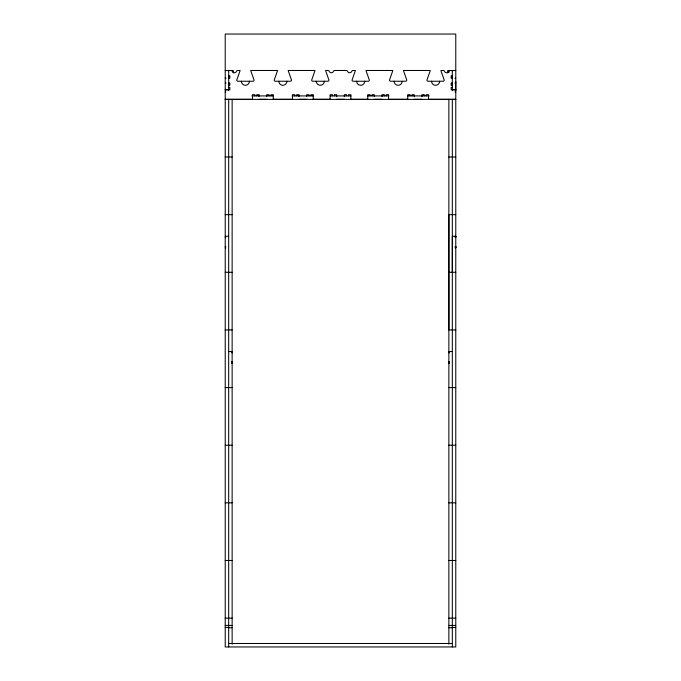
<?xml version="1.0" encoding="UTF-8"?>
<svg xmlns="http://www.w3.org/2000/svg" width="681" height="681" viewBox="0 0 681 681"><rect width="100%" height="100%" fill="white"/><g stroke="black" fill="none" stroke-linecap="round" stroke-linejoin="round"><path stroke-width="1.02" d="M452.32 272.289L452.32 99.375M455.776 90.922L455.776 81.311M455.776 70.552L455.776 34.05L225.224 34.05L225.224 646.95L455.776 646.95L455.776 70.552L447.706 70.552L447.706 72.858M231.702 352.647L232.136 351.549L231.702 351.651L232.136 352.886M231.702 362.232L232.136 361.977L231.702 361.977L232.136 363.075L231.702 362.964L232.136 362.232M231.702 361.977L232.136 361.73M448.864 352.886L449.298 352.647L448.864 352.647M455.776 247.799L455.206 247.799L455.776 247.561M448.864 363.075L449.298 363.05L448.864 362.964M225.224 70.552L233.294 70.552L233.294 72.858M228.68 75.863L229.829 75.863L229.829 78.17L228.68 78.17M452.32 75.863L451.171 75.863L451.171 78.17L452.32 78.17M225.224 78.102L226.083 78.17M454.917 78.102L455.776 78.17M225.224 83.039L226.083 83.039M228.68 82.971L229.829 82.971L229.829 85.278L228.68 85.278M452.32 82.971L451.171 82.971L451.171 85.278L452.32 85.278M454.917 83.039L455.776 82.971M228.68 87.389L229.829 87.389L229.829 89.696L225.224 89.696M452.32 87.389L451.171 87.389L451.171 89.696L455.776 89.696M225.224 89.764L228.68 89.764M452.32 89.764L455.776 89.764M225.224 92.071L225.794 92.071M454.917 92.071L455.776 92.071M251.783 95.919L273.251 95.919M292.158 95.919L313.405 95.919M330.123 95.919L350.877 95.919M367.595 95.919L388.842 95.919M407.749 95.919L429.217 95.919M225.224 99.307L252.506 99.307M259.035 99.307L266.722 99.307M273.251 99.307L292.464 99.307M299.002 99.307L306.688 99.307M313.217 99.307L330.123 99.307M336.661 99.307L344.339 99.307M350.877 99.307L367.783 99.307M374.312 99.307L381.998 99.307M388.536 99.307L407.749 99.307M414.278 99.307L421.965 99.307M428.494 99.307L455.776 99.307M225.224 99.375L455.776 99.375M225.224 157.013L232.136 157.013M448.864 157.013L455.776 157.013M225.224 214.651L232.136 214.651M455.776 214.651L448.864 214.651L448.864 644.183M228.68 236.264L225.224 236.298M455.776 236.264L452.32 236.264L452.32 646.95M455.351 236.503L455.776 236.503L455.351 236.375L455.206 237.609L455.776 237.363M455.351 236.673L455.776 236.673M455.351 236.877L455.776 236.877M455.351 237.116L455.776 237.116M225.224 237.609L225.794 237.609M225.224 246.454L225.794 246.454M455.776 246.701L455.206 246.454L455.776 246.454L455.351 247.773M455.351 246.948L455.776 246.948M455.351 247.186L455.776 247.186M455.351 247.39L455.776 247.39M225.224 247.799L225.794 247.799M225.224 272.289L232.136 272.289M448.864 272.289L455.776 272.289M225.224 329.936L232.136 329.936M455.776 329.936L448.864 329.936L448.864 99.375M228.68 351.549L232.136 351.549M452.32 351.549L448.864 351.575L449.298 351.575M231.702 351.651L232.136 351.651M448.864 351.651L449.298 351.651M231.702 351.788L232.136 351.788M448.864 351.788L449.298 351.788M231.702 351.958L232.136 351.958M448.864 351.958L449.298 351.958M231.702 352.162L232.136 352.162M448.864 352.162L449.298 352.162M231.702 352.392L232.136 352.392M448.864 352.392L449.298 352.392M448.864 361.977L449.298 361.977L448.864 361.73M448.864 362.232L449.298 362.232M231.702 362.462L232.136 362.462M448.864 362.462L449.298 362.462M231.702 362.667L232.136 362.667M448.864 362.667L449.298 362.667M231.702 362.837L232.136 362.837M448.864 362.837L449.298 362.837M231.702 362.964L232.136 362.964M225.224 387.574L232.136 387.574M448.864 387.574L455.776 387.574M225.224 445.212L232.136 445.212M448.864 445.212L455.776 445.212M225.224 502.85L232.136 502.85M448.864 502.85L455.776 502.85M225.224 560.489L232.136 560.489M448.864 560.489L455.776 560.489M225.224 618.127L232.136 618.127M448.864 618.127L455.776 618.127M225.224 625.43L232.136 625.43M448.864 625.43L455.776 625.43M225.224 627.456L228.68 627.456M452.32 627.456L455.776 627.456M228.68 627.737L232.136 627.737M448.864 627.737L452.32 627.737M228.68 643.494L452.32 643.494M452.32 70.483L452.32 90.709M448.864 70.552L448.864 72.68M428.494 99.375L428.494 94.693L426.187 94.693L426.187 95.842M424.272 95.842L424.272 94.693L421.965 94.693L421.965 96.711M414.278 96.711L414.278 94.693L411.971 94.693L411.971 95.842M410.056 95.842L410.056 94.693L407.749 94.693L407.749 99.375M388.536 99.375L388.536 94.693L386.229 94.693L386.229 95.842M384.305 95.842L384.305 94.693L381.998 94.693L381.998 96.54M374.312 96.54L374.312 94.693L372.013 94.693L372.013 95.842M370.089 95.842L370.089 94.693L367.783 94.693L367.783 99.375M350.877 99.375L350.877 94.693L348.57 94.693L348.57 95.842M346.646 95.842L346.646 94.693L344.339 94.693L344.339 96.711M336.661 96.711L336.661 94.693L334.354 94.693L334.354 95.842M332.43 95.842L332.43 94.693L330.123 94.693L330.123 99.375M313.217 99.375L313.217 94.693L310.911 94.693L310.911 95.842M308.987 95.842L308.987 94.693L306.688 94.693L306.688 96.54M299.002 96.54L299.002 94.693L296.695 94.693L296.695 95.842M294.771 95.842L294.771 94.693L292.464 94.693L292.464 99.375M273.251 99.375L273.251 94.693L270.944 94.693L270.944 95.842M269.029 95.842L269.029 94.693L266.722 94.693L266.722 96.54M259.035 96.54L259.035 94.693L256.728 94.693L256.728 95.842M254.813 95.842L254.813 94.693L252.506 94.693L252.506 99.375M232.136 99.375L232.136 644.183M228.68 70.483L228.68 90.709M228.68 99.375L228.68 646.95M449.886 70.483A1.149 1.149 0 0 0 448.805 71.25A2.307 2.307 0 0 1 444.455 71.25A1.149 1.149 0 0 0 443.365 70.483L440.939 70.483A1.149 1.149 0 0 0 440.982 70.815L444.233 80.094A1.149 1.149 0 0 1 443.076 81.243L428.094 81.243A1.149 1.149 0 0 1 426.936 80.094L430.188 70.815A1.158 1.158 0 0 0 430.239 70.483L403.492 70.483A1.158 1.158 0 0 0 403.535 70.815L406.787 80.094A1.149 1.149 0 0 1 405.629 81.243L390.647 81.243A1.149 1.149 0 0 1 389.489 80.094L392.741 70.815A1.158 1.158 0 0 0 392.792 70.483L366.046 70.483A1.158 1.158 0 0 0 366.089 70.815L369.34 80.094A1.149 1.149 0 0 1 368.183 81.243L353.201 81.243A1.149 1.149 0 0 1 352.043 80.094L355.295 70.815A1.158 1.158 0 0 0 355.346 70.483L352.911 70.483A1.149 1.149 0 0 0 351.822 71.25A2.307 2.307 0 0 1 347.48 71.25A1.149 1.149 0 0 0 346.391 70.483L334.609 70.483A1.149 1.149 0 0 0 333.52 71.25A2.307 2.307 0 0 1 329.178 71.25A1.149 1.149 0 0 0 328.089 70.483L325.654 70.483A1.158 1.158 0 0 0 325.705 70.815L328.957 80.094A1.149 1.149 0 0 1 327.799 81.243L312.817 81.243A1.149 1.149 0 0 1 311.66 80.094L314.911 70.815A1.158 1.158 0 0 0 314.954 70.483L288.208 70.483A1.149 1.149 0 0 0 288.259 70.815L291.511 80.094A1.149 1.149 0 0 1 290.353 81.243L275.371 81.243A1.149 1.149 0 0 1 274.213 80.094L277.465 70.815A1.149 1.149 0 0 0 277.507 70.483L250.761 70.483A1.158 1.158 0 0 0 250.812 70.815L254.064 80.094A1.149 1.149 0 0 1 252.906 81.243L237.924 81.243A1.149 1.149 0 0 1 236.767 80.094L240.018 70.815A1.158 1.158 0 0 0 240.061 70.483L237.635 70.483A1.149 1.149 0 0 0 236.545 71.25A2.307 2.307 0 0 1 232.195 71.25A1.149 1.149 0 0 0 231.114 70.483M249.45 81.243A4.035 4.035 0 0 1 245.415 85.278A4.035 4.035 0 0 1 241.38 81.243M286.897 81.243A4.035 4.035 0 0 1 282.862 85.278A4.035 4.035 0 0 1 278.827 81.243M324.343 81.243A4.035 4.035 0 0 1 320.308 85.278A4.035 4.035 0 0 1 316.273 81.243M364.727 81.243A4.035 4.035 0 0 1 360.692 85.278A4.035 4.035 0 0 1 356.657 81.243M402.173 81.243A4.035 4.035 0 0 1 398.138 85.278A4.035 4.035 0 0 1 394.103 81.243M439.62 81.243A4.035 4.035 0 0 1 435.585 85.278A4.035 4.035 0 0 1 431.55 81.243M455.776 236.298L455.351 236.375L455.776 236.375"/></g></svg>
